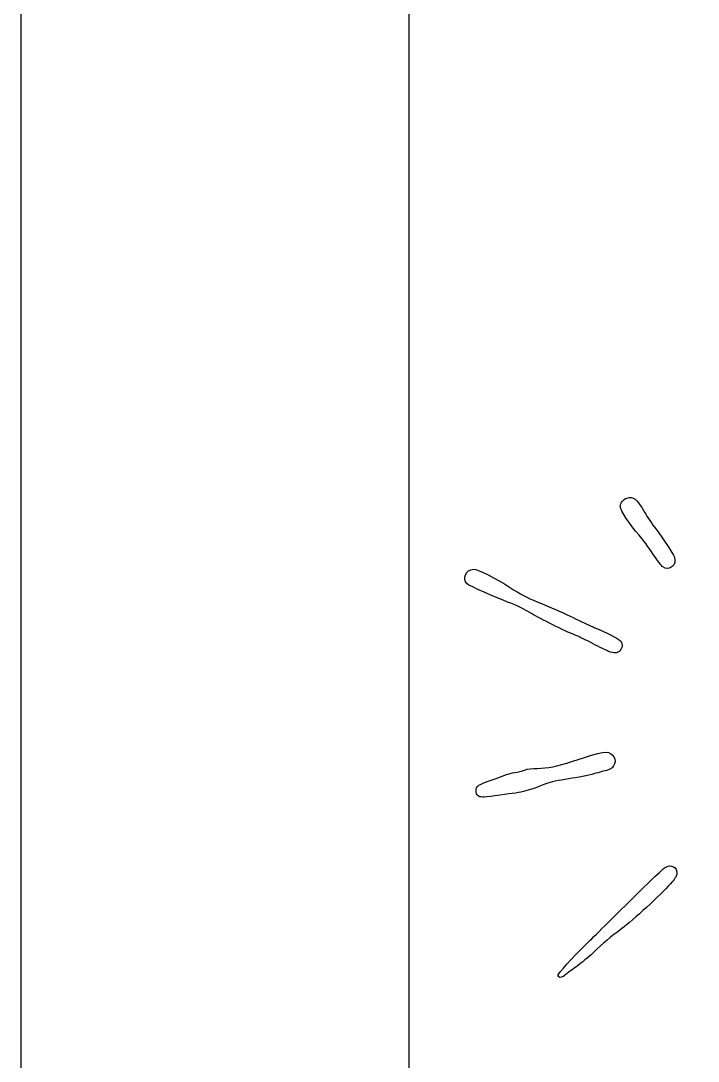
# Model space of a CAD drawing. Extents: x 10 to 201, y 85 to 422.
# Drawn here: x 10.1 to 44.9, y 147.4 to 200.8 of the extents above; entities that cross this region are included whole.
import ezdxf

# ---------------------------------------------------------------- set-up
doc = ezdxf.new("R2010")
doc.units = 0
doc.layers.add('Layer_1', color=7, linetype='CONTINUOUS')

msp = doc.modelspace()

# ---------------------------------------------------------------- linework, layer by layer
at = {"layer": 'Layer_1', "color": 7}
for points in [[(10.063201, 84.531012), (119.799062, 84.531012), (119.799062, 254.266726), (10.063201, 254.266726)], [(30.015176, 104.499932), (30.015176, 234.297832), (99.847088, 234.297832), (99.847088, 104.499932)], [(43.0337, 172.78991)], [(40.25002, 168.45211)], [(33.55074, 161.03471)], [(37.6896, 151.73899)]]:
    msp.add_lwpolyline(points, close=True, dxfattribs=at)
for points in [[(41.19461, 176.3238), (41.52234, 176.43196), (41.68311, 176.3022), (42.09793, 175.59459)], [(40.8515, 175.88369), (40.8515, 176.07555), (40.99323, 176.25734), (41.19461, 176.3238)], [(41.81501, 174.41979), (41.34559, 174.94626), (40.8515, 175.69694), (40.8515, 175.88369)], [(42.09793, 175.59459), (42.23629, 175.35858), (42.49524, 174.9735), (42.67339, 174.73886)], [(42.67339, 174.73886), (43.0653, 174.22266), (43.55886, 173.47574), (43.62771, 173.29462)], [(42.52984, 173.4643), (42.31087, 173.79447), (41.9892, 174.22444), (41.81501, 174.41979)], [(43.0337, 172.78991), (42.9755, 172.83061), (42.74881, 173.13412), (42.52984, 173.4643)], [(43.62771, 173.29462), (43.77712, 172.90164), (43.36912, 172.55498), (43.0337, 172.78991)], [(32.97924, 171.91144), (32.7013, 172.16298), (32.92224, 172.66611), (33.31172, 172.66854)], [(33.31172, 172.66854), (33.52449, 172.67054), (34.50114, 172.18802), (35.1604, 171.75646)], [(35.06328, 170.98401), (34.54797, 171.17203), (33.06904, 171.83017), (32.97924, 171.91144)], [(35.1604, 171.75646), (35.77762, 171.35241), (35.98984, 171.24026), (36.61757, 170.98639)], [(36.29366, 170.39122), (35.8473, 170.66292), (35.54768, 170.80727), (35.06328, 170.98401)], [(36.61757, 170.98639), (37.1958, 170.75255), (37.87186, 170.44965), (38.7461, 170.03275)], [(38.53787, 169.28406), (37.98813, 169.50273), (36.74908, 170.11401), (36.29366, 170.39122)], [(38.7461, 170.03275), (39.07695, 169.87497), (39.46217, 169.69766), (39.60215, 169.63872)], [(39.60215, 169.63872), (40.11937, 169.42093), (40.67571, 169.13906), (40.80794, 169.0278)], [(39.46333, 168.83988), (39.1452, 169.00826), (38.72875, 169.20814), (38.53787, 169.28406)], [(40.80794, 169.0278), (40.98554, 168.87835), (40.99516, 168.6445), (40.83054, 168.47981)], [(40.24996, 168.45214), (40.13543, 168.49704), (39.78145, 168.67149), (39.46333, 168.83988)], [(40.83054, 168.47981), (40.69602, 168.34528), (40.54154, 168.33792), (40.25002, 168.45211)], [(38.42219, 162.81485), (40.01178, 163.33186), (40.21492, 163.36472), (40.43861, 163.14102)], [(40.43861, 163.14102), (40.7089, 162.87073), (40.57595, 162.44825), (40.18963, 162.34989)], [(35.93968, 162.35637), (36.11297, 162.41597), (36.32176, 162.44337), (36.60363, 162.44337)], [(36.60363, 162.44337), (37.12203, 162.44337), (37.54682, 162.53017), (38.42219, 162.81485)], [(33.4479, 161.28198), (33.4479, 161.54766), (33.5045, 161.58419), (34.41962, 161.90939)], [(34.41962, 161.90939), (34.58504, 161.96819), (34.82451, 162.05778), (34.95176, 162.10852)], [(34.95176, 162.10852), (35.079, 162.15922), (35.29647, 162.21621), (35.43501, 162.23508)], [(35.43501, 162.23508), (35.57354, 162.25388), (35.80065, 162.30858), (35.93968, 162.35637)], [(38.20338, 161.90454), (37.6577, 161.82344), (37.28678, 161.74138), (37.03401, 161.64594)], [(39.49901, 162.16191), (39.22596, 162.08571), (38.64293, 161.96989), (38.20338, 161.90454)], [(40.18963, 162.34989), (40.08284, 162.32269), (39.77206, 162.2381), (39.49901, 162.16191)], [(37.03401, 161.64594), (35.9137, 161.22294), (35.94055, 161.2292), (34.40397, 161.03271)], [(33.55074, 161.03465), (33.47524, 161.08755), (33.4479, 161.15329), (33.4479, 161.28198)], [(34.40397, 161.03271), (33.72357, 160.94571), (33.67764, 160.94581), (33.55074, 161.03471)], [(41.25477, 155.54375), (42.19025, 156.46992), (43.03349, 157.27922), (43.12864, 157.34218)], [(43.12864, 157.34218), (43.45636, 157.55906), (43.81112, 157.36728), (43.75233, 157.00498)], [(43.75233, 157.00498), (43.73403, 156.89239), (43.634, 156.74092), (43.42218, 156.50519)], [(43.42218, 156.50519), (42.91879, 155.94497), (41.48576, 154.62741), (40.93159, 154.2153)], [(39.05749, 153.37396), (39.33051, 153.64118), (40.31929, 154.61759), (41.25477, 155.54375)], [(40.93159, 154.2153), (40.331, 153.76868), (40.01981, 153.50625), (39.44024, 152.95767)], [(37.65875, 151.83517), (37.65875, 151.91587), (38.39266, 152.72328), (39.05749, 153.37396)], [(39.44024, 152.95767), (39.21119, 152.74086), (38.85362, 152.4436), (38.64564, 152.29711)], [(38.64564, 152.29711), (38.43765, 152.15061), (38.18061, 151.95816), (38.07442, 151.86944)], [(37.68955, 151.73897), (37.67255, 151.75597), (37.65875, 151.79927), (37.65875, 151.83517)], [(38.07442, 151.86944), (37.89095, 151.71616), (37.75763, 151.67096), (37.6896, 151.73899)]]:
    msp.add_open_spline(points, degree=3, dxfattribs=at)

doc.saveas('drawing.dxf')
